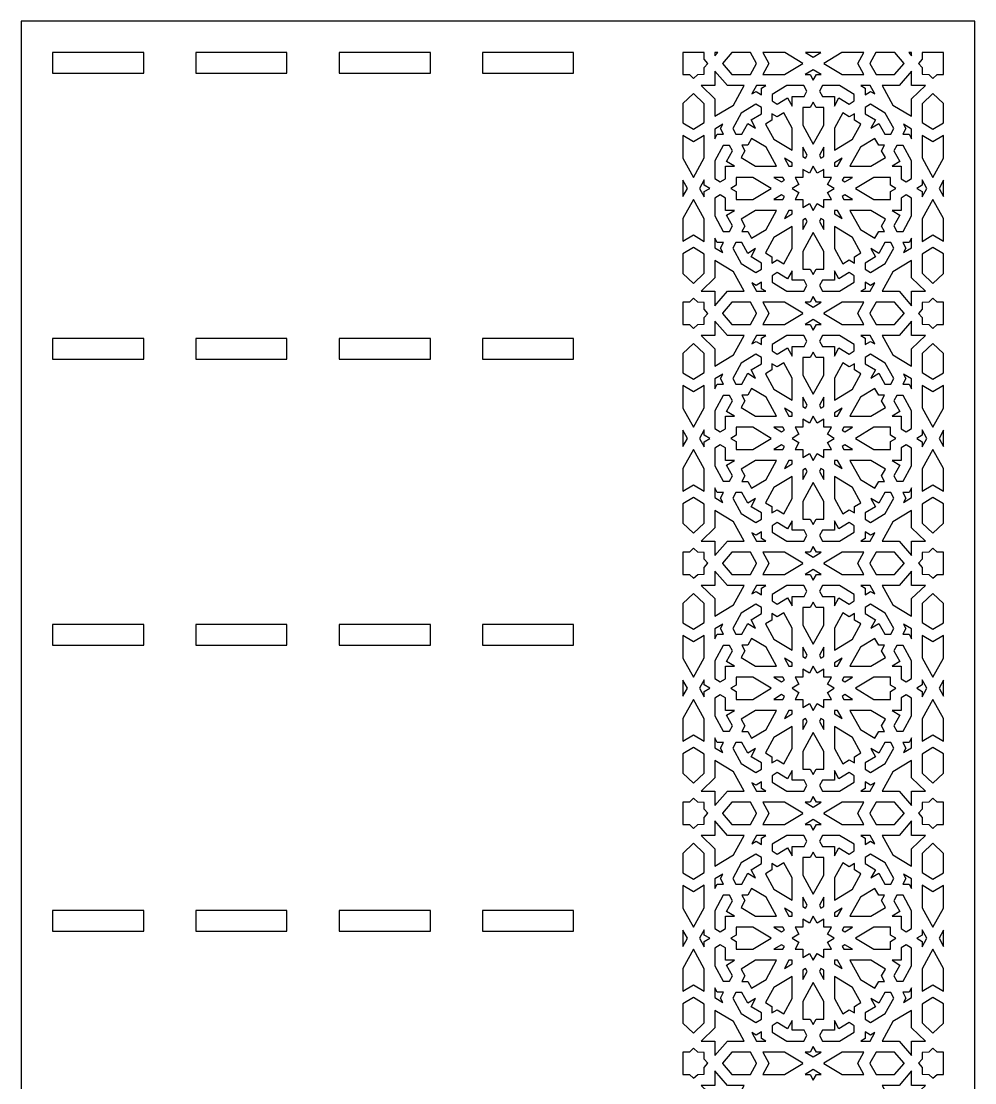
# Model space of a CAD drawing. Extents: x -458 to 458, y -1000 to 1000.
# Drawn here: x -458 to 458, y -18 to 1000 of the extents above; entities that cross this region are included whole.
import ezdxf

# ---------------------------------------------------------------- set-up
doc = ezdxf.new("R2010")
doc.units = 0
doc.layers.add('LAYER_1', color=18, linetype='CONTINUOUS')

msp = doc.modelspace()

# ---------------------------------------------------------------- linework, layer by layer
at = {"layer": 'LAYER_1'}
for points in [[(-457.5, -1000), (457.5, -1000), (457.5, 1000), (-457.5, 1000)], [(-427.5, 950.1), (-340, 950.1), (-340, 970), (-427.5, 970)], [(-290, 950.1), (-202.5, 950.1), (-202.5, 970), (-290, 970)], [(-152.5, 950.1), (-64.9, 950.1), (-64.9, 970), (-152.5, 970)], [(-14.9, 950.1), (72.6, 950.1), (72.6, 970), (-14.9, 970)], [(177.5, 959.5), (177.5, 948.9), (183.7, 948.9), (187.6, 945.1), (191.6, 948.9), (197.9, 949.1), (197.9, 955.5), (201.4, 959.5), (197.9, 963.6), (197.9, 970), (177.5, 970)], [(208.1, 966.9), (210.8, 970), (208.1, 970)], [(215.3, 959.6), (215.4, 959.5), (215.3, 959.4), (224.5, 948.9), (242.2, 948.9), (248.1, 959.4), (248, 959.5), (248.1, 959.6), (242.4, 970), (224.3, 970)], [(259.8, 959.6), (259.7, 959.5), (259.8, 959.4), (254, 948.9), (274.8, 948.9), (292.4, 959.4), (292.2, 959.5), (292.4, 959.6), (275.2, 970), (254.1, 970)], [(302.5, 965.6), (309.9, 970), (295.1, 970)], [(312.6, 959.6), (312.8, 959.5), (312.6, 959.4), (330.2, 948.9), (351, 948.9), (345.2, 959.4), (345.3, 959.5), (345.2, 959.6), (350.9, 970), (329.8, 970)], [(356.9, 959.6), (357, 959.5), (356.9, 959.4), (362.8, 948.9), (380.5, 948.9), (389.7, 959.4), (389.6, 959.5), (389.7, 959.6), (380.7, 970), (362.6, 970)], [(396.9, 966.9), (396.9, 970), (394.2, 970)], [(407.1, 963.6), (403.6, 959.5), (407.1, 955.5), (407.1, 949.1), (413.4, 948.9), (417.4, 945.1), (421.3, 948.9), (427.5, 948.9), (427.5, 959.5), (427.5, 970), (407.1, 970)], [(208.1, 938.3), (194.8, 938.3), (208.1, 925.6), (208.1, 908.8), (226, 919.6), (236.3, 938.3), (220.2, 938.3), (208.1, 952.1)], [(294.8, 948.9), (299.5, 948.9), (302.5, 943.4), (305.5, 948.9), (310.2, 948.9), (302.5, 953.5)], [(384.8, 938.3), (368.7, 938.3), (379, 919.6), (396.9, 908.8), (396.9, 925.6), (410.2, 938.3), (396.9, 938.3), (396.9, 952.1)], [(243.5, 930.2), (247.6, 932.6), (252.8, 929.5), (252.8, 935.8), (256.9, 938.3), (248, 938.3)], [(263.1, 929.7), (263.1, 923.5), (268, 920.5), (277.9, 926.5), (282.2, 918.6), (282.2, 927.7), (293.7, 927.7), (296.5, 932.8), (293.5, 938.3), (277.2, 938.3)], [(308.5, 932.8), (311.3, 927.7), (322.8, 927.7), (322.8, 918.6), (327.1, 926.5), (337, 920.5), (341.9, 923.5), (341.9, 929.7), (327.8, 938.3), (311.5, 938.3)], [(352.2, 935.8), (352.2, 929.5), (357.4, 932.6), (361.5, 930.2), (357, 938.3), (348.1, 938.3)], [(177.5, 921.1), (177.5, 902.6), (187.6, 896.5), (197.9, 902.7), (197.9, 920.9), (187.6, 930.8)], [(407.1, 920.9), (407.1, 902.7), (417.4, 896.5), (427.5, 902.6), (427.5, 921.1), (417.4, 930.8)], [(233.4, 911.8), (225.2, 897.1), (228.2, 891.6), (233.9, 891.6), (239.6, 902), (247.1, 897.5), (242.8, 905.3), (252.7, 911.3), (252.7, 917.2), (247.5, 920.4)], [(299.6, 917.1), (292.4, 917.1), (292.4, 900.3), (302.5, 882), (312.6, 900.3), (312.6, 917.1), (305.4, 917.1), (302.5, 922.3)], [(352.3, 917.2), (352.3, 911.3), (362.2, 905.3), (357.9, 897.5), (365.4, 902), (371.1, 891.6), (376.8, 891.6), (379.8, 897.1), (371.6, 911.8), (357.5, 920.4)], [(267.9, 908.2), (262.9, 911.2), (262.9, 905.2), (256.7, 901.4), (264.7, 886.9), (282.2, 876.3), (282.2, 897.5), (274.2, 912)], [(322.8, 897.5), (322.8, 876.3), (340.3, 886.9), (348.3, 901.4), (342.1, 905.2), (342.1, 911.2), (337.1, 908.2), (330.8, 912)], [(208.1, 896.6), (208.1, 887.3), (210.4, 891.5), (216.5, 891.5), (213.5, 897), (215.8, 901.2)], [(391.5, 897), (388.5, 891.5), (394.6, 891.5), (396.9, 887.3), (396.9, 896.6), (389.2, 901.2)], [(187.6, 884.2), (177.5, 890.3), (177.5, 868.5), (187.6, 850.2), (197.9, 868.9), (197.9, 890.5)], [(239.7, 881), (234, 881), (236.9, 875.7), (233.2, 869.2), (247.2, 860.8), (267.4, 860.8), (257.3, 879.1), (243.4, 887.5)], [(347.7, 879.1), (337.6, 860.8), (357.8, 860.8), (371.8, 869.2), (368.1, 875.7), (371, 881), (365.3, 881), (361.6, 887.5)], [(407.1, 868.9), (417.4, 850.2), (427.5, 868.5), (427.5, 890.3), (417.4, 884.2), (407.1, 890.5)], [(208.1, 866.1), (208.1, 849), (213.3, 845.9), (218.2, 848.9), (218.2, 860.8), (226.9, 860.8), (219.4, 865.3), (225.1, 875.7), (222.2, 880.8), (216.2, 880.8)], [(292.4, 870.2), (295.1, 868.6), (296.6, 871.4), (292.4, 879.1)], [(308.4, 871.4), (309.9, 868.6), (312.6, 870.2), (312.6, 879.1)], [(379.9, 875.7), (385.6, 865.3), (378.1, 860.8), (386.8, 860.8), (386.8, 848.9), (391.7, 845.9), (396.9, 849), (396.9, 866.1), (388.8, 880.8), (382.8, 880.8)], [(279.1, 860.8), (282.2, 860.8), (282.2, 864.1), (274.8, 868.5)], [(322.8, 864.1), (322.8, 860.8), (325.9, 860.8), (330.1, 868.5)], [(298.8, 854.1), (292.4, 857.9), (292.4, 850.2), (285, 850.2), (288.7, 843.5), (282.3, 839.6), (288.7, 835.8), (285, 829.1), (292.4, 829.1), (292.4, 821.3), (298.8, 825.2), (302.5, 818.5), (306.2, 825.2), (312.6, 821.3), (312.6, 829.1), (320, 829.1), (316.3, 835.8), (322.7, 839.6), (316.3, 843.5), (320, 850.2), (312.6, 850.2), (312.6, 857.9), (306.2, 854.1), (302.5, 860.8)], [(177.5, 839.6), (177.5, 831.9), (181.8, 839.6), (177.5, 847.4)], [(193.5, 839.6), (197.9, 831.6), (197.9, 836.5), (203.2, 839.6), (197.9, 842.8), (197.9, 847.7)], [(228.4, 842.7), (223.4, 839.6), (228.4, 836.6), (228.4, 829.1), (244.4, 829.1), (262, 839.6), (244.4, 850.2), (228.4, 850.2)], [(272.1, 845.8), (274.8, 847.4), (273.3, 850.2), (264.7, 850.2)], [(330.2, 847.4), (332.9, 845.8), (340.3, 850.2), (331.7, 850.2)], [(343, 839.6), (360.6, 829.1), (376.6, 829.1), (376.6, 836.6), (381.6, 839.6), (376.6, 842.7), (376.6, 850.2), (360.6, 850.2)], [(407.1, 842.8), (401.8, 839.6), (407.1, 836.5), (407.1, 831.6), (411.5, 839.6), (407.1, 847.7)], [(423.2, 839.6), (427.5, 831.9), (427.5, 839.6), (427.5, 847.4)], [(177.5, 810.7), (177.5, 788.9), (187.6, 795), (197.9, 788.8), (197.9, 810.4), (187.6, 829)], [(208.1, 830.3), (208.1, 813.2), (216.2, 798.4), (222.2, 798.4), (225.1, 803.6), (219.4, 813.9), (226.9, 818.5), (218.2, 818.5), (218.2, 830.4), (213.3, 833.4)], [(264.7, 829.1), (273.3, 829.1), (274.8, 831.9), (272.1, 833.5)], [(330.2, 831.9), (331.7, 829.1), (340.3, 829.1), (332.9, 833.5)], [(386.8, 830.4), (386.8, 818.5), (378.1, 818.5), (385.6, 813.9), (379.9, 803.6), (382.8, 798.4), (388.8, 798.4), (396.9, 813.2), (396.9, 830.3), (391.7, 833.4)], [(407.1, 810.4), (407.1, 788.8), (417.4, 795), (427.5, 788.9), (427.5, 810.7), (417.4, 829)], [(233.2, 810.1), (236.9, 803.5), (234, 798.3), (239.7, 798.3), (243.4, 791.8), (257.3, 800.1), (267.4, 818.5), (247.2, 818.5)], [(274.8, 810.7), (282.2, 815.2), (282.2, 818.5), (279.1, 818.5)], [(322.8, 815.2), (330.1, 810.7), (325.9, 818.5), (322.8, 818.5)], [(347.7, 800.1), (361.6, 791.8), (365.3, 798.3), (371, 798.3), (368.1, 803.5), (371.8, 810.1), (357.8, 818.5), (337.6, 818.5)], [(292.4, 809.1), (292.4, 800.2), (296.6, 807.9), (295.1, 810.7)], [(308.4, 807.9), (312.6, 800.2), (312.6, 809.1), (309.9, 810.7)], [(264.7, 792.4), (256.7, 777.9), (262.9, 774.1), (262.9, 768), (267.9, 771.1), (274.2, 767.3), (282.2, 781.8), (282.2, 803)], [(292.4, 779), (292.4, 762.2), (299.6, 762.2), (302.5, 757), (305.4, 762.2), (312.6, 762.2), (312.6, 779), (302.5, 797.3)], [(322.8, 781.8), (330.8, 767.3), (337.1, 771.1), (342.1, 768), (342.1, 774.1), (348.3, 777.9), (340.3, 792.4), (322.8, 803)], [(208.1, 782.7), (215.8, 778), (213.5, 782.3), (216.5, 787.8), (210.4, 787.8), (208.1, 792)], [(225.2, 782.2), (233.4, 767.4), (247.5, 758.9), (252.7, 762), (252.7, 768), (242.8, 774), (247.1, 781.8), (239.6, 777.3), (233.9, 787.6), (228.2, 787.6)], [(365.4, 777.3), (357.9, 781.8), (362.2, 774), (352.3, 768), (352.3, 762), (357.5, 758.9), (371.6, 767.4), (379.8, 782.2), (376.8, 787.6), (371.1, 787.6)], [(394.6, 787.8), (388.5, 787.8), (391.5, 782.3), (389.2, 778), (396.9, 782.7), (396.9, 792)], [(177.5, 776.7), (177.5, 758.1), (187.6, 748.5), (197.9, 758.3), (197.9, 776.6), (187.6, 782.8)], [(407.1, 776.6), (407.1, 758.3), (417.4, 748.5), (427.5, 758.1), (427.5, 776.7), (417.4, 782.8)], [(208.1, 753.7), (194.8, 741), (208.1, 741), (208.1, 727.1), (220.2, 741), (236.3, 741), (226, 759.7), (208.1, 770.4)], [(379, 759.7), (368.7, 741), (384.8, 741), (396.9, 727.1), (396.9, 741), (410.2, 741), (396.9, 753.7), (396.9, 770.4)], [(277.9, 752.8), (268, 758.8), (263.1, 755.8), (263.1, 749.5), (277.2, 741), (293.5, 741), (296.5, 746.4), (293.7, 751.6), (282.2, 751.6), (282.2, 760.6)], [(322.8, 751.6), (311.3, 751.6), (308.5, 746.4), (311.5, 741), (327.8, 741), (341.9, 749.5), (341.9, 755.8), (337, 758.8), (327.1, 752.8), (322.8, 760.6)], [(247.6, 746.6), (243.5, 749.1), (248, 741), (256.9, 741), (252.8, 743.4), (252.8, 749.8)], [(352.2, 743.4), (348.1, 741), (357, 741), (361.5, 749.1), (357.4, 746.6), (352.2, 749.8)], [(183.7, 730.4), (177.5, 730.4), (177.5, 719.7), (177.5, 709), (183.7, 709), (187.6, 705.3), (191.6, 709), (197.9, 709.2), (197.9, 715.7), (201.4, 719.7), (197.9, 723.7), (197.9, 730.2), (191.6, 730.4), (187.6, 734.2)], [(299.5, 730.4), (294.8, 730.4), (302.5, 725.7), (310.2, 730.4), (305.5, 730.4), (302.5, 735.9)], [(413.4, 730.4), (407.1, 730.2), (407.1, 723.7), (403.6, 719.7), (407.1, 715.7), (407.1, 709.2), (413.4, 709), (417.4, 705.3), (421.3, 709), (427.5, 709), (427.5, 719.7), (427.5, 730.4), (421.3, 730.4), (417.4, 734.2)], [(215.3, 719.8), (215.4, 719.7), (215.3, 719.6), (224.5, 709), (242.2, 709), (248.1, 719.6), (248, 719.7), (248.1, 719.8), (242.2, 730.4), (224.5, 730.4)], [(259.8, 719.8), (259.7, 719.7), (259.8, 719.6), (254, 709), (274.8, 709), (292.4, 719.6), (292.2, 719.7), (292.4, 719.8), (274.8, 730.4), (254, 730.4)], [(312.6, 719.8), (312.8, 719.7), (312.6, 719.6), (330.2, 709), (351, 709), (345.2, 719.6), (345.3, 719.7), (345.2, 719.8), (351, 730.4), (330.2, 730.4)], [(356.9, 719.8), (357, 719.7), (356.9, 719.6), (362.8, 709), (380.5, 709), (389.7, 719.6), (389.6, 719.7), (389.7, 719.8), (380.5, 730.4), (362.8, 730.4)], [(294.8, 709), (299.5, 709), (302.5, 703.5), (305.5, 709), (310.2, 709), (302.5, 713.7)], [(208.1, 698.4), (194.8, 698.4), (208.1, 685.8), (208.1, 669), (226, 679.8), (236.3, 698.4), (220.2, 698.4), (208.1, 712.3)], [(384.8, 698.4), (368.7, 698.4), (379, 679.8), (396.9, 669), (396.9, 685.8), (410.2, 698.4), (396.9, 698.4), (396.9, 712.3)], [(-427.5, 675.7), (-340, 675.7), (-340, 695.6), (-427.5, 695.6)], [(-290, 675.7), (-202.5, 675.7), (-202.5, 695.6), (-290, 695.6)], [(-152.5, 675.7), (-64.9, 675.7), (-64.9, 695.6), (-152.5, 695.6)], [(-14.9, 675.7), (72.6, 675.7), (72.6, 695.6), (-14.9, 695.6)], [(243.5, 690.4), (247.6, 692.8), (252.8, 689.7), (252.8, 696), (256.9, 698.4), (248, 698.4)], [(263.1, 689.9), (263.1, 683.7), (268, 680.7), (277.9, 686.6), (282.2, 678.8), (282.2, 687.8), (293.7, 687.8), (296.5, 693), (293.5, 698.4), (277.2, 698.4)], [(308.5, 693), (311.3, 687.8), (322.8, 687.8), (322.8, 678.8), (327.1, 686.6), (337, 680.7), (341.9, 683.7), (341.9, 689.9), (327.8, 698.4), (311.5, 698.4)], [(352.2, 696), (352.2, 689.7), (357.4, 692.8), (361.5, 690.4), (357, 698.4), (348.1, 698.4)], [(177.5, 681.3), (177.5, 662.8), (187.6, 656.7), (197.9, 662.9), (197.9, 681.1), (187.6, 690.9)], [(299.6, 677.3), (292.4, 677.3), (292.4, 660.5), (302.5, 642.2), (312.6, 660.5), (312.6, 677.3), (305.4, 677.3), (302.5, 682.5)], [(407.1, 681.1), (407.1, 662.9), (417.4, 656.7), (427.5, 662.8), (427.5, 681.3), (417.4, 690.9)], [(233.4, 672), (225.2, 657.3), (228.2, 651.8), (233.9, 651.8), (239.6, 662.2), (247.1, 657.7), (242.8, 665.5), (252.7, 671.4), (252.7, 677.4), (247.5, 680.5)], [(352.3, 677.4), (352.3, 671.4), (362.2, 665.5), (357.9, 657.7), (365.4, 662.2), (371.1, 651.8), (376.8, 651.8), (379.8, 657.3), (371.6, 672), (357.5, 680.5)], [(267.9, 668.4), (262.9, 671.4), (262.9, 665.4), (256.7, 661.6), (264.7, 647.1), (282.2, 636.5), (282.2, 657.6), (274.2, 672.2)], [(322.8, 657.6), (322.8, 636.5), (340.3, 647.1), (348.3, 661.6), (342.1, 665.4), (342.1, 671.4), (337.1, 668.4), (330.8, 672.2)], [(208.1, 656.8), (208.1, 647.4), (210.4, 651.7), (216.5, 651.7), (213.5, 657.2), (215.8, 661.4)], [(391.5, 657.2), (388.5, 651.7), (394.6, 651.7), (396.9, 647.4), (396.9, 656.8), (389.2, 661.4)], [(187.6, 644.4), (177.5, 650.5), (177.5, 628.7), (187.6, 610.4), (197.9, 629.1), (197.9, 650.6)], [(239.7, 641.2), (234, 641.2), (236.9, 635.9), (233.2, 629.4), (247.2, 621), (267.4, 621), (257.3, 639.3), (243.4, 647.7)], [(347.7, 639.3), (337.6, 621), (357.8, 621), (371.8, 629.4), (368.1, 635.9), (371, 641.2), (365.3, 641.2), (361.6, 647.7)], [(407.1, 629.1), (417.4, 610.4), (427.5, 628.7), (427.5, 650.5), (417.4, 644.4), (407.1, 650.6)], [(208.1, 626.2), (208.1, 609.2), (213.3, 606.1), (218.2, 609), (218.2, 621), (226.9, 621), (219.4, 625.5), (225.1, 635.8), (222.2, 641), (216.2, 641)], [(292.4, 630.4), (295.1, 628.7), (296.6, 631.6), (292.4, 639.3)], [(308.4, 631.6), (309.9, 628.7), (312.6, 630.4), (312.6, 639.3)], [(379.9, 635.8), (385.6, 625.5), (378.1, 621), (386.8, 621), (386.8, 609), (391.7, 606.1), (396.9, 609.2), (396.9, 626.2), (388.8, 641), (382.8, 641)], [(279.1, 621), (282.2, 621), (282.2, 624.2), (274.8, 628.7)], [(322.8, 624.2), (322.8, 621), (325.9, 621), (330.1, 628.7)], [(298.8, 614.3), (292.4, 618.1), (292.4, 610.4), (285, 610.4), (288.7, 603.7), (282.3, 599.8), (288.7, 595.9), (285, 589.2), (292.4, 589.2), (292.4, 581.5), (298.8, 585.4), (302.5, 578.7), (306.2, 585.4), (312.6, 581.5), (312.6, 589.2), (320, 589.2), (316.3, 595.9), (322.7, 599.8), (316.3, 603.7), (320, 610.4), (312.6, 610.4), (312.6, 618.1), (306.2, 614.3), (302.5, 621)], [(177.5, 599.8), (177.5, 592.1), (181.8, 599.8), (177.5, 607.5)], [(193.5, 599.8), (197.9, 591.7), (197.9, 596.6), (203.2, 599.8), (197.9, 603), (197.9, 607.9)], [(228.4, 602.8), (223.4, 599.8), (228.4, 596.8), (228.4, 589.2), (244.4, 589.2), (262, 599.8), (244.4, 610.4), (228.4, 610.4)], [(272.1, 605.9), (274.8, 607.6), (273.3, 610.4), (264.7, 610.4)], [(330.2, 607.6), (332.9, 605.9), (340.3, 610.4), (331.7, 610.4)], [(343, 599.8), (360.6, 589.2), (376.6, 589.2), (376.6, 596.8), (381.6, 599.8), (376.6, 602.8), (376.6, 610.4), (360.6, 610.4)], [(407.1, 603), (401.8, 599.8), (407.1, 596.6), (407.1, 591.7), (411.5, 599.8), (407.1, 607.9)], [(423.2, 599.8), (427.5, 592.1), (427.5, 599.8), (427.5, 607.5)], [(208.1, 590.4), (208.1, 573.4), (216.2, 558.6), (222.2, 558.6), (225.1, 563.8), (219.4, 574.1), (226.9, 578.6), (218.2, 578.6), (218.2, 590.6), (213.3, 593.6)], [(264.7, 589.2), (273.3, 589.2), (274.8, 592.1), (272.1, 593.7)], [(330.2, 592.1), (331.7, 589.2), (340.3, 589.2), (332.9, 593.7)], [(386.8, 590.6), (386.8, 578.6), (378.1, 578.6), (385.6, 574.1), (379.9, 563.8), (382.8, 558.6), (388.8, 558.6), (396.9, 573.4), (396.9, 590.4), (391.7, 593.6)], [(177.5, 570.9), (177.5, 549.1), (187.6, 555.2), (197.9, 549), (197.9, 570.5), (187.6, 589.2)], [(407.1, 570.5), (407.1, 549), (417.4, 555.2), (427.5, 549.1), (427.5, 570.9), (417.4, 589.2)], [(233.2, 570.2), (236.9, 563.7), (234, 558.5), (239.7, 558.5), (243.4, 551.9), (257.3, 560.3), (267.4, 578.6), (247.2, 578.6)], [(274.8, 570.9), (282.2, 575.4), (282.2, 578.6), (279.1, 578.6)], [(292.4, 569.3), (292.4, 560.3), (296.6, 568.1), (295.1, 570.9)], [(308.4, 568.1), (312.6, 560.3), (312.6, 569.3), (309.9, 570.9)], [(322.8, 575.4), (330.1, 570.9), (325.9, 578.6), (322.8, 578.6)], [(347.7, 560.3), (361.6, 551.9), (365.3, 558.5), (371, 558.5), (368.1, 563.7), (371.8, 570.2), (357.8, 578.6), (337.6, 578.6)], [(264.7, 552.6), (256.7, 538), (262.9, 534.3), (262.9, 528.2), (267.9, 531.2), (274.2, 527.5), (282.2, 542), (282.2, 563.1)], [(322.8, 542), (330.8, 527.5), (337.1, 531.2), (342.1, 528.2), (342.1, 534.3), (348.3, 538), (340.3, 552.6), (322.8, 563.1)], [(208.1, 542.9), (215.8, 538.2), (213.5, 542.4), (216.5, 547.9), (210.4, 547.9), (208.1, 552.2)], [(292.4, 539.2), (292.4, 522.4), (299.6, 522.4), (302.5, 517.1), (305.4, 522.4), (312.6, 522.4), (312.6, 539.2), (302.5, 557.5)], [(394.6, 547.9), (388.5, 547.9), (391.5, 542.4), (389.2, 538.2), (396.9, 542.9), (396.9, 552.2)], [(177.5, 536.9), (177.5, 518.3), (187.6, 508.7), (197.9, 518.5), (197.9, 536.7), (187.6, 543)], [(225.2, 542.4), (233.4, 527.6), (247.5, 519.1), (252.7, 522.2), (252.7, 528.2), (242.8, 534.2), (247.1, 542), (239.6, 537.5), (233.9, 547.8), (228.2, 547.8)], [(365.4, 537.5), (357.9, 542), (362.2, 534.2), (352.3, 528.2), (352.3, 522.2), (357.5, 519.1), (371.6, 527.6), (379.8, 542.4), (376.8, 547.8), (371.1, 547.8)], [(407.1, 536.7), (407.1, 518.5), (417.4, 508.7), (427.5, 518.3), (427.5, 536.9), (417.4, 543)], [(208.1, 513.8), (194.8, 501.2), (208.1, 501.2), (208.1, 487.3), (220.2, 501.2), (236.3, 501.2), (226, 519.8), (208.1, 530.6)], [(379, 519.8), (368.7, 501.2), (384.8, 501.2), (396.9, 487.3), (396.9, 501.2), (410.2, 501.2), (396.9, 513.8), (396.9, 530.6)], [(277.9, 513), (268, 519), (263.1, 516), (263.1, 509.7), (277.2, 501.2), (293.5, 501.2), (296.5, 506.6), (293.7, 511.8), (282.2, 511.8), (282.2, 520.8)], [(322.8, 511.8), (311.3, 511.8), (308.5, 506.6), (311.5, 501.2), (327.8, 501.2), (341.9, 509.7), (341.9, 516), (337, 519), (327.1, 513), (322.8, 520.8)], [(247.6, 506.8), (243.5, 509.3), (248, 501.2), (256.9, 501.2), (252.8, 503.6), (252.8, 510)], [(352.2, 503.6), (348.1, 501.2), (357, 501.2), (361.5, 509.3), (357.4, 506.8), (352.2, 510)], [(183.7, 490.6), (177.5, 490.6), (177.5, 479.9), (177.5, 469.2), (183.7, 469.2), (187.6, 465.5), (191.6, 469.2), (197.9, 469.4), (197.9, 475.9), (201.4, 479.9), (197.9, 483.9), (197.9, 490.4), (191.6, 490.6), (187.6, 494.3)], [(215.3, 480), (215.4, 479.9), (215.3, 479.8), (224.5, 469.2), (242.2, 469.2), (248.1, 479.8), (248, 479.9), (248.1, 480), (242.2, 490.6), (224.5, 490.6)], [(259.8, 480), (259.7, 479.9), (259.8, 479.8), (254, 469.2), (274.8, 469.2), (292.4, 479.8), (292.2, 479.9), (292.4, 480), (274.8, 490.6), (254, 490.6)], [(299.5, 490.6), (294.8, 490.6), (302.5, 485.9), (310.2, 490.6), (305.5, 490.6), (302.5, 496.1)], [(312.6, 480), (312.8, 479.9), (312.6, 479.8), (330.2, 469.2), (351, 469.2), (345.2, 479.8), (345.3, 479.9), (345.2, 480), (351, 490.6), (330.2, 490.6)], [(356.9, 480), (357, 479.9), (356.9, 479.8), (362.8, 469.2), (380.5, 469.2), (389.7, 479.8), (389.6, 479.9), (389.7, 480), (380.5, 490.6), (362.8, 490.6)], [(413.4, 490.6), (407.1, 490.4), (407.1, 483.9), (403.6, 479.9), (407.1, 475.9), (407.1, 469.4), (413.4, 469.2), (417.4, 465.5), (421.3, 469.2), (427.5, 469.2), (427.5, 479.9), (427.5, 490.6), (421.3, 490.6), (417.4, 494.3)], [(208.1, 458.6), (194.8, 458.6), (208.1, 446), (208.1, 429.2), (226, 440), (236.3, 458.6), (220.2, 458.6), (208.1, 472.5)], [(294.8, 469.2), (299.5, 469.2), (302.5, 463.7), (305.5, 469.2), (310.2, 469.2), (302.5, 473.9)], [(384.8, 458.6), (368.7, 458.6), (379, 440), (396.9, 429.2), (396.9, 446), (410.2, 458.6), (396.9, 458.6), (396.9, 472.5)], [(243.5, 450.5), (247.6, 453), (252.8, 449.8), (252.8, 456.2), (256.9, 458.6), (248, 458.6)], [(263.1, 450.1), (263.1, 443.8), (268, 440.8), (277.9, 446.8), (282.2, 439), (282.2, 448), (293.7, 448), (296.5, 453.2), (293.5, 458.6), (277.2, 458.6)], [(308.5, 453.2), (311.3, 448), (322.8, 448), (322.8, 439), (327.1, 446.8), (337, 440.8), (341.9, 443.8), (341.9, 450.1), (327.8, 458.6), (311.5, 458.6)], [(352.2, 456.2), (352.2, 449.8), (357.4, 453), (361.5, 450.5), (357, 458.6), (348.1, 458.6)], [(177.5, 441.5), (177.5, 422.9), (187.6, 416.8), (197.9, 423.1), (197.9, 441.3), (187.6, 451.1)], [(407.1, 441.3), (407.1, 423.1), (417.4, 416.8), (427.5, 422.9), (427.5, 441.5), (417.4, 451.1)], [(233.4, 432.2), (225.2, 417.4), (228.2, 412), (233.9, 412), (239.6, 422.3), (247.1, 417.8), (242.8, 425.6), (252.7, 431.6), (252.7, 437.6), (247.5, 440.7)], [(299.6, 437.4), (292.4, 437.4), (292.4, 420.6), (302.5, 402.3), (312.6, 420.6), (312.6, 437.4), (305.4, 437.4), (302.5, 442.7)], [(352.3, 437.6), (352.3, 431.6), (362.2, 425.6), (357.9, 417.8), (365.4, 422.3), (371.1, 412), (376.8, 412), (379.8, 417.4), (371.6, 432.2), (357.5, 440.7)], [(267.9, 428.6), (262.9, 431.6), (262.9, 425.5), (256.7, 421.8), (264.7, 407.2), (282.2, 396.7), (282.2, 417.8), (274.2, 432.3)], [(322.8, 417.8), (322.8, 396.7), (340.3, 407.2), (348.3, 421.8), (342.1, 425.5), (342.1, 431.6), (337.1, 428.6), (330.8, 432.3)], [(-427.5, 401.4), (-340, 401.4), (-340, 421.2), (-427.5, 421.2)], [(-290, 401.4), (-202.5, 401.4), (-202.5, 421.2), (-290, 421.2)], [(-152.5, 401.4), (-64.9, 401.4), (-64.9, 421.2), (-152.5, 421.2)], [(-14.9, 401.4), (72.6, 401.4), (72.6, 421.2), (-14.9, 421.2)], [(208.1, 416.9), (208.1, 407.6), (210.4, 411.9), (216.5, 411.9), (213.5, 417.4), (215.8, 421.6)], [(391.5, 417.4), (388.5, 411.9), (394.6, 411.9), (396.9, 407.6), (396.9, 416.9), (389.2, 421.6)], [(187.6, 404.6), (177.5, 410.7), (177.5, 388.9), (187.6, 370.6), (197.9, 389.3), (197.9, 410.8)], [(239.7, 401.3), (234, 401.3), (236.9, 396.1), (233.2, 389.6), (247.2, 381.2), (267.4, 381.2), (257.3, 399.5), (243.4, 407.9)], [(347.7, 399.5), (337.6, 381.2), (357.8, 381.2), (371.8, 389.6), (368.1, 396.1), (371, 401.3), (365.3, 401.3), (361.6, 407.9)], [(407.1, 389.3), (417.4, 370.6), (427.5, 388.9), (427.5, 410.7), (417.4, 404.6), (407.1, 410.8)], [(208.1, 386.4), (208.1, 369.4), (213.3, 366.2), (218.2, 369.2), (218.2, 381.2), (226.9, 381.2), (219.4, 385.7), (225.1, 396), (222.2, 401.2), (216.2, 401.2)], [(292.4, 390.5), (295.1, 388.9), (296.6, 391.7), (292.4, 399.5)], [(308.4, 391.7), (309.9, 388.9), (312.6, 390.5), (312.6, 399.5)], [(379.9, 396), (385.6, 385.7), (378.1, 381.2), (386.8, 381.2), (386.8, 369.2), (391.7, 366.2), (396.9, 369.4), (396.9, 386.4), (388.8, 401.2), (382.8, 401.2)], [(279.1, 381.2), (282.2, 381.2), (282.2, 384.4), (274.8, 388.9)], [(322.8, 384.4), (322.8, 381.2), (325.9, 381.2), (330.1, 388.9)], [(298.8, 374.4), (292.4, 378.3), (292.4, 370.6), (285, 370.6), (288.7, 363.9), (282.3, 360), (288.7, 356.1), (285, 349.4), (292.4, 349.4), (292.4, 341.7), (298.8, 345.5), (302.5, 338.8), (306.2, 345.5), (312.6, 341.7), (312.6, 349.4), (320, 349.4), (316.3, 356.1), (322.7, 360), (316.3, 363.9), (320, 370.6), (312.6, 370.6), (312.6, 378.3), (306.2, 374.4), (302.5, 381.1)], [(177.5, 360), (177.5, 352.3), (181.8, 360), (177.5, 367.7)], [(193.5, 360), (197.9, 351.9), (197.9, 356.8), (203.2, 360), (197.9, 363.2), (197.9, 368.1)], [(228.4, 363), (223.4, 360), (228.4, 357), (228.4, 349.4), (244.4, 349.4), (262, 360), (244.4, 370.6), (228.4, 370.6)], [(272.1, 366.1), (274.8, 367.7), (273.3, 370.6), (264.7, 370.6)], [(330.2, 367.7), (332.9, 366.1), (340.3, 370.6), (331.7, 370.6)], [(343, 360), (360.6, 349.4), (376.6, 349.4), (376.6, 357), (381.6, 360), (376.6, 363), (376.6, 370.6), (360.6, 370.6)], [(407.1, 363.2), (401.8, 360), (407.1, 356.8), (407.1, 351.9), (411.5, 360), (407.1, 368.1)], [(423.2, 360), (427.5, 352.3), (427.5, 360), (427.5, 367.7)], [(177.5, 331.1), (177.5, 309.3), (187.6, 315.4), (197.9, 309.2), (197.9, 330.7), (187.6, 349.4)], [(208.1, 350.6), (208.1, 333.6), (216.2, 318.8), (222.2, 318.8), (225.1, 324), (219.4, 334.3), (226.9, 338.8), (218.2, 338.8), (218.2, 350.8), (213.3, 353.7)], [(264.7, 349.4), (273.3, 349.4), (274.8, 352.2), (272.1, 353.9)], [(330.2, 352.2), (331.7, 349.4), (340.3, 349.4), (332.9, 353.9)], [(386.8, 350.8), (386.8, 338.8), (378.1, 338.8), (385.6, 334.3), (379.9, 324), (382.8, 318.8), (388.8, 318.8), (396.9, 333.6), (396.9, 350.6), (391.7, 353.7)], [(407.1, 330.7), (407.1, 309.2), (417.4, 315.4), (427.5, 309.3), (427.5, 331.1), (417.4, 349.4)], [(233.2, 330.4), (236.9, 323.9), (234, 318.6), (239.7, 318.6), (243.4, 312.1), (257.3, 320.5), (267.4, 338.8), (247.2, 338.8)], [(274.8, 331.1), (282.2, 335.6), (282.2, 338.8), (279.1, 338.8)], [(322.8, 335.6), (330.1, 331.1), (325.9, 338.8), (322.8, 338.8)], [(347.7, 320.5), (361.6, 312.1), (365.3, 318.6), (371, 318.6), (368.1, 323.9), (371.8, 330.4), (357.8, 338.8), (337.6, 338.8)], [(292.4, 329.4), (292.4, 320.5), (296.6, 328.2), (295.1, 331.1)], [(308.4, 328.2), (312.6, 320.5), (312.6, 329.4), (309.9, 331.1)], [(264.7, 312.7), (256.7, 298.2), (262.9, 294.4), (262.9, 288.4), (267.9, 291.4), (274.2, 287.6), (282.2, 302.2), (282.2, 323.3)], [(292.4, 299.3), (292.4, 282.5), (299.6, 282.5), (302.5, 277.3), (305.4, 282.5), (312.6, 282.5), (312.6, 299.3), (302.5, 317.6)], [(322.8, 302.2), (330.8, 287.6), (337.1, 291.4), (342.1, 288.4), (342.1, 294.4), (348.3, 298.2), (340.3, 312.7), (322.8, 323.3)], [(208.1, 303), (215.8, 298.4), (213.5, 302.6), (216.5, 308.1), (210.4, 308.1), (208.1, 312.4)], [(225.2, 302.5), (233.4, 287.8), (247.5, 279.3), (252.7, 282.4), (252.7, 288.4), (242.8, 294.3), (247.1, 302.1), (239.6, 297.6), (233.9, 308), (228.2, 308)], [(365.4, 297.6), (357.9, 302.1), (362.2, 294.3), (352.3, 288.4), (352.3, 282.4), (357.5, 279.3), (371.6, 287.8), (379.8, 302.5), (376.8, 308), (371.1, 308)], [(394.6, 308.1), (388.5, 308.1), (391.5, 302.6), (389.2, 298.4), (396.9, 303), (396.9, 312.4)], [(177.5, 297), (177.5, 278.5), (187.6, 268.9), (197.9, 278.7), (197.9, 296.9), (187.6, 303.1)], [(407.1, 296.9), (407.1, 278.7), (417.4, 268.9), (427.5, 278.5), (427.5, 297), (417.4, 303.1)], [(208.1, 274), (194.8, 261.4), (208.1, 261.4), (208.1, 247.5), (220.2, 261.4), (236.3, 261.4), (226, 280), (208.1, 290.8)], [(379, 280), (368.7, 261.4), (384.8, 261.4), (396.9, 247.5), (396.9, 261.4), (410.2, 261.4), (396.9, 274), (396.9, 290.8)], [(277.9, 273.2), (268, 279.1), (263.1, 276.1), (263.1, 269.9), (277.2, 261.4), (293.5, 261.4), (296.5, 266.8), (293.7, 271.9), (282.2, 271.9), (282.2, 281)], [(322.8, 271.9), (311.3, 271.9), (308.5, 266.8), (311.5, 261.4), (327.8, 261.4), (341.9, 269.9), (341.9, 276.1), (337, 279.1), (327.1, 273.2), (322.8, 281)], [(247.6, 267), (243.5, 269.4), (248, 261.4), (256.9, 261.4), (252.8, 263.8), (252.8, 270.1)], [(352.2, 263.8), (348.1, 261.4), (357, 261.4), (361.5, 269.4), (357.4, 267), (352.2, 270.1)], [(299.5, 250.8), (294.8, 250.8), (302.5, 246.1), (310.2, 250.8), (305.5, 250.8), (302.5, 256.2)], [(183.7, 250.8), (177.5, 250.8), (177.5, 240.1), (177.5, 229.4), (183.7, 229.4), (187.6, 225.6), (191.6, 229.4), (197.9, 229.6), (197.9, 236.1), (201.4, 240.1), (197.9, 244.1), (197.9, 250.5), (191.6, 250.8), (187.6, 254.5)], [(215.3, 240.2), (215.4, 240.1), (215.3, 240), (224.5, 229.4), (242.2, 229.4), (248.1, 240), (248, 240.1), (248.1, 240.2), (242.2, 250.8), (224.5, 250.8)], [(259.8, 240.2), (259.7, 240.1), (259.8, 240), (254, 229.4), (274.8, 229.4), (292.4, 240), (292.2, 240.1), (292.4, 240.2), (274.8, 250.8), (254, 250.8)], [(312.6, 240.2), (312.8, 240.1), (312.6, 240), (330.2, 229.4), (351, 229.4), (345.2, 240), (345.3, 240.1), (345.2, 240.2), (351, 250.8), (330.2, 250.8)], [(356.9, 240.2), (357, 240.1), (356.9, 240), (362.8, 229.4), (380.5, 229.4), (389.7, 240), (389.6, 240.1), (389.7, 240.2), (380.5, 250.8), (362.8, 250.8)], [(413.4, 250.8), (407.1, 250.5), (407.1, 244.1), (403.6, 240.1), (407.1, 236.1), (407.1, 229.6), (413.4, 229.4), (417.4, 225.6), (421.3, 229.4), (427.5, 229.4), (427.5, 240.1), (427.5, 250.8), (421.3, 250.8), (417.4, 254.5)], [(208.1, 218.8), (194.8, 218.8), (208.1, 206.1), (208.1, 189.3), (226, 200.1), (236.3, 218.8), (220.2, 218.8), (208.1, 232.7)], [(294.8, 229.4), (299.5, 229.4), (302.5, 223.9), (305.5, 229.4), (310.2, 229.4), (302.5, 234.1)], [(384.8, 218.8), (368.7, 218.8), (379, 200.1), (396.9, 189.3), (396.9, 206.1), (410.2, 218.8), (396.9, 218.8), (396.9, 232.7)], [(243.5, 210.7), (247.6, 213.2), (252.8, 210), (252.8, 216.3), (256.9, 218.8), (248, 218.8)], [(263.1, 210.3), (263.1, 204), (268, 201), (277.9, 207), (282.2, 199.2), (282.2, 208.2), (293.7, 208.2), (296.5, 213.4), (293.5, 218.8), (277.2, 218.8)], [(308.5, 213.4), (311.3, 208.2), (322.8, 208.2), (322.8, 199.2), (327.1, 207), (337, 201), (341.9, 204), (341.9, 210.3), (327.8, 218.8), (311.5, 218.8)], [(352.2, 216.3), (352.2, 210), (357.4, 213.2), (361.5, 210.7), (357, 218.8), (348.1, 218.8)], [(177.5, 201.6), (177.5, 183.1), (187.6, 177), (197.9, 183.2), (197.9, 201.5), (187.6, 211.3)], [(407.1, 201.5), (407.1, 183.2), (417.4, 177), (427.5, 183.1), (427.5, 201.6), (417.4, 211.3)], [(233.4, 192.4), (225.2, 177.6), (228.2, 172.2), (233.9, 172.2), (239.6, 182.5), (247.1, 178), (242.8, 185.8), (252.7, 191.8), (252.7, 197.8), (247.5, 200.9)], [(299.6, 197.6), (292.4, 197.6), (292.4, 180.8), (302.5, 162.5), (312.6, 180.8), (312.6, 197.6), (305.4, 197.6), (302.5, 202.8)], [(352.3, 197.8), (352.3, 191.8), (362.2, 185.8), (357.9, 178), (365.4, 182.5), (371.1, 172.2), (376.8, 172.2), (379.8, 177.6), (371.6, 192.4), (357.5, 200.9)], [(267.9, 188.7), (262.9, 191.8), (262.9, 185.7), (256.7, 181.9), (264.7, 167.4), (282.2, 156.8), (282.2, 178), (274.2, 192.5)], [(322.8, 178), (322.8, 156.8), (340.3, 167.4), (348.3, 181.9), (342.1, 185.7), (342.1, 191.8), (337.1, 188.7), (330.8, 192.5)], [(208.1, 177.1), (208.1, 167.8), (210.4, 172), (216.5, 172), (213.5, 177.5), (215.8, 181.8)], [(391.5, 177.5), (388.5, 172), (394.6, 172), (396.9, 167.8), (396.9, 177.1), (389.2, 181.8)], [(187.6, 164.8), (177.5, 170.9), (177.5, 149.1), (187.6, 130.8), (197.9, 149.4), (197.9, 171)], [(239.7, 161.5), (234, 161.5), (236.9, 156.3), (233.2, 149.7), (247.2, 141.3), (267.4, 141.3), (257.3, 159.7), (243.4, 168)], [(347.7, 159.7), (337.6, 141.3), (357.8, 141.3), (371.8, 149.7), (368.1, 156.3), (371, 161.5), (365.3, 161.5), (361.6, 168)], [(407.1, 149.4), (417.4, 130.8), (427.5, 149.1), (427.5, 170.9), (417.4, 164.8), (407.1, 171)], [(208.1, 146.6), (208.1, 129.5), (213.3, 126.4), (218.2, 129.4), (218.2, 141.3), (226.9, 141.3), (219.4, 145.9), (225.1, 156.2), (222.2, 161.4), (216.2, 161.4)], [(292.4, 150.7), (295.1, 149.1), (296.6, 151.9), (292.4, 159.6)], [(308.4, 151.9), (309.9, 149.1), (312.6, 150.7), (312.6, 159.6)], [(379.9, 156.2), (385.6, 145.9), (378.1, 141.3), (386.8, 141.3), (386.8, 129.4), (391.7, 126.4), (396.9, 129.5), (396.9, 146.6), (388.8, 161.4), (382.8, 161.4)], [(-427.5, 127), (-340, 127), (-340, 146.9), (-427.5, 146.9)], [(-290, 127), (-202.5, 127), (-202.5, 146.9), (-290, 146.9)], [(-152.5, 127), (-64.9, 127), (-64.9, 146.9), (-152.5, 146.9)], [(-14.9, 127), (72.6, 127), (72.6, 146.9), (-14.9, 146.9)], [(279.1, 141.3), (282.2, 141.3), (282.2, 144.6), (274.8, 149.1)], [(322.8, 144.6), (322.8, 141.3), (325.9, 141.3), (330.1, 149.1)], [(298.8, 134.6), (292.4, 138.5), (292.4, 130.7), (285, 130.7), (288.7, 124), (282.3, 120.2), (288.7, 116.3), (285, 109.6), (292.4, 109.6), (292.4, 101.8), (298.8, 105.7), (302.5, 99), (306.2, 105.7), (312.6, 101.8), (312.6, 109.6), (320, 109.6), (316.3, 116.3), (322.7, 120.2), (316.3, 124), (320, 130.7), (312.6, 130.7), (312.6, 138.5), (306.2, 134.6), (302.5, 141.3)], [(177.5, 120.2), (177.5, 112.4), (181.8, 120.2), (177.5, 127.9)], [(193.5, 120.2), (197.9, 112.1), (197.9, 117), (203.2, 120.2), (197.9, 123.3), (197.9, 128.2)], [(228.4, 123.2), (223.4, 120.2), (228.4, 117.1), (228.4, 109.6), (244.4, 109.6), (262, 120.2), (244.4, 130.7), (228.4, 130.7)], [(272.1, 126.3), (274.8, 127.9), (273.3, 130.7), (264.7, 130.7)], [(330.2, 127.9), (332.9, 126.3), (340.3, 130.7), (331.7, 130.7)], [(343, 120.2), (360.6, 109.6), (376.6, 109.6), (376.6, 117.1), (381.6, 120.2), (376.6, 123.2), (376.6, 130.7), (360.6, 130.7)], [(407.1, 123.3), (401.8, 120.2), (407.1, 117), (407.1, 112.1), (411.5, 120.2), (407.1, 128.2)], [(423.2, 120.2), (427.5, 112.4), (427.5, 120.2), (427.5, 127.9)], [(208.1, 110.8), (208.1, 93.7), (216.2, 79), (222.2, 79), (225.1, 84.1), (219.4, 94.5), (226.9, 99), (218.2, 99), (218.2, 110.9), (213.3, 113.9)], [(264.7, 109.6), (273.3, 109.6), (274.8, 112.4), (272.1, 114)], [(330.2, 112.4), (331.7, 109.6), (340.3, 109.6), (332.9, 114)], [(386.8, 110.9), (386.8, 99), (378.1, 99), (385.6, 94.5), (379.9, 84.1), (382.8, 79), (388.8, 79), (396.9, 93.7), (396.9, 110.8), (391.7, 113.9)], [(177.5, 91.3), (177.5, 69.5), (187.6, 75.6), (197.9, 69.3), (197.9, 90.9), (187.6, 109.6)], [(407.1, 90.9), (407.1, 69.3), (417.4, 75.6), (427.5, 69.5), (427.5, 91.3), (417.4, 109.6)], [(233.2, 90.6), (236.9, 84.1), (234, 78.8), (239.7, 78.8), (243.4, 72.3), (257.3, 80.7), (267.4, 99), (247.2, 99)], [(274.8, 91.3), (282.2, 95.7), (282.2, 99), (279.1, 99)], [(322.8, 95.7), (330.1, 91.3), (325.9, 99), (322.8, 99)], [(347.7, 80.7), (361.6, 72.3), (365.3, 78.8), (371, 78.8), (368.1, 84.1), (371.8, 90.6), (357.8, 99), (337.6, 99)], [(264.7, 72.9), (256.7, 58.4), (262.9, 54.6), (262.9, 48.6), (267.9, 51.6), (274.2, 47.8), (282.2, 62.3), (282.2, 83.5)], [(292.4, 89.6), (292.4, 80.7), (296.6, 88.4), (295.1, 91.2)], [(308.4, 88.4), (312.6, 80.7), (312.6, 89.6), (309.9, 91.2)], [(322.8, 62.3), (330.8, 47.8), (337.1, 51.6), (342.1, 48.6), (342.1, 54.6), (348.3, 58.4), (340.3, 72.9), (322.8, 83.5)], [(208.1, 63.2), (215.8, 58.6), (213.5, 62.8), (216.5, 68.3), (210.4, 68.3), (208.1, 72.5)], [(292.4, 59.5), (292.4, 42.7), (299.6, 42.7), (302.5, 37.5), (305.4, 42.7), (312.6, 42.7), (312.6, 59.5), (302.5, 77.8)], [(394.6, 68.3), (388.5, 68.3), (391.5, 62.8), (389.2, 58.6), (396.9, 63.2), (396.9, 72.5)], [(177.5, 57.2), (177.5, 38.7), (187.6, 29), (197.9, 38.9), (197.9, 57.1), (187.6, 63.3)], [(225.2, 62.7), (233.4, 48), (247.5, 39.4), (252.7, 42.6), (252.7, 48.5), (242.8, 54.5), (247.1, 62.3), (239.6, 57.8), (233.9, 68.1), (228.2, 68.1)], [(365.4, 57.8), (357.9, 62.3), (362.2, 54.5), (352.3, 48.5), (352.3, 42.6), (357.5, 39.4), (371.6, 48), (379.8, 62.7), (376.8, 68.1), (371.1, 68.1)], [(407.1, 57.1), (407.1, 38.9), (417.4, 29), (427.5, 38.7), (427.5, 57.2), (417.4, 63.3)], [(208.1, 34.2), (194.8, 21.5), (208.1, 21.5), (208.1, 7.7), (220.2, 21.5), (236.3, 21.5), (226, 40.2), (208.1, 51)], [(379, 40.2), (368.7, 21.5), (384.8, 21.5), (396.9, 7.7), (396.9, 21.5), (410.2, 21.5), (396.9, 34.2), (396.9, 51)], [(277.9, 33.3), (268, 39.3), (263.1, 36.3), (263.1, 30.1), (277.2, 21.5), (293.5, 21.5), (296.5, 27), (293.7, 32.1), (282.2, 32.1), (282.2, 41.2)], [(322.8, 32.1), (311.3, 32.1), (308.5, 27), (311.5, 21.5), (327.8, 21.5), (341.9, 30.1), (341.9, 36.3), (337, 39.3), (327.1, 33.3), (322.8, 41.2)], [(247.6, 27.2), (243.5, 29.6), (248, 21.5), (256.9, 21.5), (252.8, 24), (252.8, 30.3)], [(352.2, 24), (348.1, 21.5), (357, 21.5), (361.5, 29.6), (357.4, 27.2), (352.2, 30.3)], [(183.7, 10.9), (177.5, 10.9), (177.5, 0.3), (177.5, -10.4), (183.7, -10.4), (187.6, -14.2), (191.6, -10.4), (197.9, -10.2), (197.9, -3.8), (201.4, 0.3), (197.9, 4.3), (197.9, 10.7), (191.6, 10.9), (187.6, 14.7)], [(215.3, 0.4), (215.4, 0.3), (215.3, 0.1), (224.5, -10.4), (242.2, -10.4), (248.1, 0.1), (248, 0.3), (248.1, 0.4), (242.2, 10.9), (224.5, 10.9)], [(259.8, 0.4), (259.7, 0.3), (259.8, 0.1), (254, -10.4), (274.8, -10.4), (292.4, 0.1), (292.2, 0.3), (292.4, 0.4), (274.8, 10.9), (254, 10.9)], [(299.5, 10.9), (294.8, 10.9), (302.5, 6.3), (310.2, 10.9), (305.5, 10.9), (302.5, 16.4)], [(312.6, 0.4), (312.8, 0.3), (312.6, 0.1), (330.2, -10.4), (351, -10.4), (345.2, 0.1), (345.3, 0.3), (345.2, 0.4), (351, 10.9), (330.2, 10.9)], [(356.9, 0.4), (357, 0.3), (356.9, 0.1), (362.8, -10.4), (380.5, -10.4), (389.7, 0.1), (389.6, 0.3), (389.7, 0.4), (380.5, 10.9), (362.8, 10.9)], [(413.4, 10.9), (407.1, 10.7), (407.1, 4.3), (403.6, 0.3), (407.1, -3.8), (407.1, -10.2), (413.4, -10.4), (417.4, -14.2), (421.3, -10.4), (427.5, -10.4), (427.5, 0.3), (427.5, 10.9), (421.3, 10.9), (417.4, 14.7)], [(208.1, -21), (194.8, -21), (208.1, -33.7), (208.1, -50.5), (226, -39.7), (236.3, -21), (220.2, -21), (208.1, -7.1)], [(294.8, -10.4), (299.5, -10.4), (302.5, -15.9), (305.5, -10.4), (310.2, -10.4), (302.5, -5.8)], [(384.8, -21), (368.7, -21), (379, -39.7), (396.9, -50.5), (396.9, -33.7), (410.2, -21), (396.9, -21), (396.9, -7.1)]]:
    msp.add_lwpolyline(points, close=True, dxfattribs=at)

doc.saveas('drawing.dxf')
